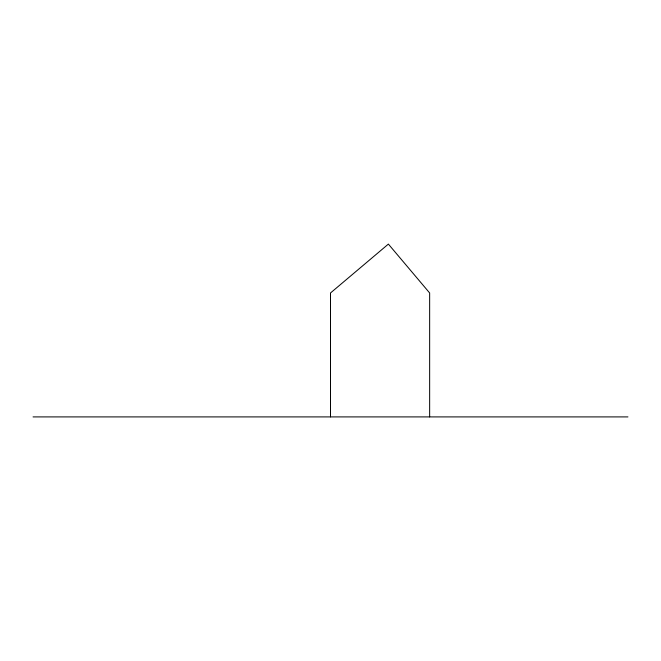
<?xml version="1.0" encoding="UTF-8"?>
<svg xmlns="http://www.w3.org/2000/svg" width="661" height="661" viewBox="0 0 661 661"><rect width="100%" height="100%" fill="white"/><g stroke="black" fill="none" stroke-linecap="round" stroke-linejoin="round"><path stroke-width="0.99" d="M33.05 416.909L627.95 416.909M429.65 416.909L429.65 292.972L388.379 244.091L330.5 292.972L330.5 416.909"/></g></svg>
